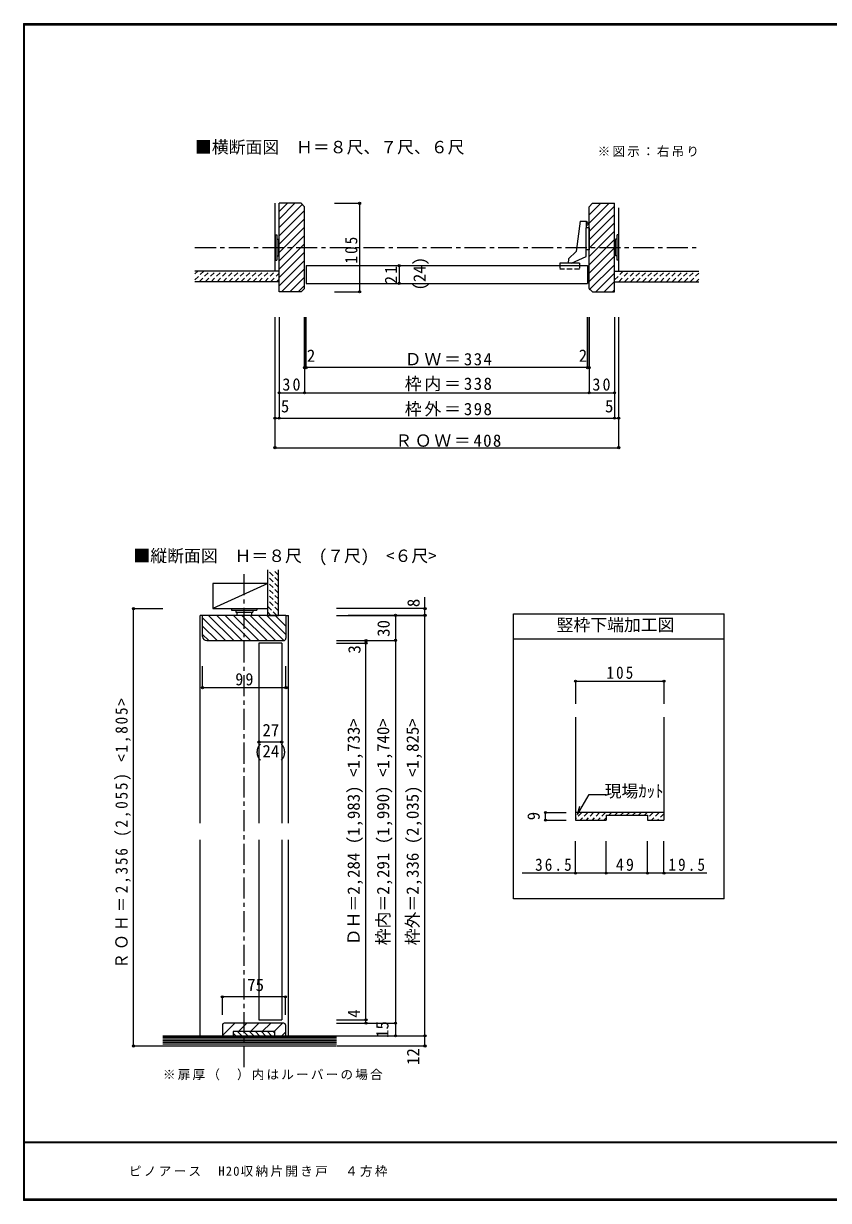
# Model space of a CAD drawing. Units: millimetres at full size, sheet at 1:5. Extents: x -973 to 977, y -718 to 696.
# Drawn here: x -973 to -18, y -701 to 696 of the extents above; entities that cross this region are included whole.
import ezdxf
from ezdxf.enums import TextEntityAlignment as Align

# ---------------------------------------------------------------- set-up
doc = ezdxf.new("R2010")
doc.units = ezdxf.units.MM
doc.header["$LTSCALE"] = 5
doc.header["$PDMODE"] = 32
doc.header["$PDSIZE"] = 2.5
doc.linetypes.add('CHAIN1', pattern=[8, 5, -1, 1, -1])
doc.linetypes.add('DASHED1', pattern=[1.8, 1.2, -0.6])
for name, color, linetype in [('0-0_補助線', 4, 'Continuous'), ('0-1_通り芯', 4, 'CHAIN1'), ('0-3_仕上げ', 2, 'Continuous'), ('0-4_枠', 3, 'Continuous'), ('0-6_扉', 6, 'Continuous'), ('0-7_金物', 7, 'Continuous'), ('0-A_文字', 7, 'Continuous'), ('0-B_寸法', 7, 'Continuous'), ('0-C_ハッチ', 4, 'DASHED1'), ('F-1_枠', 6, 'Continuous')]:
    doc.layers.add(name, color=color, linetype=linetype)
doc.styles.add('ＭＳ ゴシック', font='')
doc.styles.get('ＭＳ ゴシック').set_extended_font_data('MS Gothic')

msp = doc.modelspace()

# ---------------------------------------------------------------- linework, layer by layer
at = {"layer": '0-0_補助線', "color": 3}
for p, q in [((-391.84, -4.5), (-141.84, -4.5)), ((-391.84, -343.005), (-391.84, -4.5)), ((-141.84, -343.005), (-141.84, -4.5)), ((-391.84, -34.5), (-141.84, -34.5)), ((-318.156, -127.109), (-318.156, -249.475)), ((-213.156, -127.109), (-213.156, -249.475)), ((-213.156, -240.475), (-318.156, -240.475)), ((-318.156, -249.475), (-281.656, -249.475)), ((-281.656, -243.775), (-281.656, -249.475)), ((-281.656, -243.775), (-232.656, -243.775)), ((-232.656, -243.775), (-232.656, -249.475)), ((-232.656, -249.475), (-213.156, -249.475)), ((-141.84, -343.005), (-391.84, -343.005))]:
    msp.add_line(p, q, dxfattribs=at)
at = {"layer": '0-0_補助線'}
for p, q in [((-318.156, -84.488), (-213.156, -84.488)), ((-318.156, -84.488), (-318.156, -111.621)), ((-213.156, -84.488), (-213.156, -111.621)), ((-353.73, -249.475), (-353.73, -240.475)), ((-353.73, -240.475), (-329.267, -240.475)), ((-353.73, -249.475), (-329.267, -249.475)), ((-318.156, -312.324), (-318.156, -274.565)), ((-281.656, -312.324), (-281.656, -274.565)), ((-232.656, -312.324), (-232.656, -274.565)), ((-213.156, -312.324), (-213.156, -274.565)), ((-281.656, -312.324), (-381.423, -312.324)), ((-232.656, -312.324), (-281.656, -312.324)), ((-162.234, -312.324), (-232.656, -312.324))]:
    msp.add_line(p, q, dxfattribs=at)
at = {"layer": '0-0_補助線', "color": 7}
for p, q in [((-315.654, -242.758), (-302.087, -219.258)), ((-302.087, -219.258), (-281.737, -219.258)), ((-315.654, -242.758), (-313.066, -233.099))]:
    msp.add_line(p, q, dxfattribs=at)
at = {"layer": '0-0_補助線', "linetype": 'DASHED1'}
for p, q in [((-310.723, -240.475), (-318.156, -247.907)), ((-303.652, -240.475), (-312.652, -249.475)), ((-296.581, -240.475), (-305.581, -249.475)), ((-289.51, -240.475), (-298.51, -249.475)), ((-282.439, -240.475), (-291.439, -249.475)), ((-281.656, -246.762), (-284.368, -249.475)), ((-275.368, -240.475), (-278.668, -243.775)), ((-268.297, -240.475), (-271.597, -243.775)), ((-261.226, -240.475), (-264.526, -243.775)), ((-254.155, -240.475), (-257.455, -243.775)), ((-247.084, -240.475), (-250.384, -243.775)), ((-240.013, -240.475), (-243.313, -243.775)), ((-232.942, -240.475), (-236.242, -243.775)), ((-225.871, -240.475), (-232.656, -247.26)), ((-218.8, -240.475), (-227.8, -249.475)), ((-213.156, -241.902), (-220.728, -249.475))]:
    msp.add_line(p, q, dxfattribs=at)
at = {"layer": '0-0_補助線', "color": 7}
for p in [(-318.156, -84.488), (-213.156, -84.488), (-353.73, -240.475), (-353.73, -249.475), (-318.156, -312.324), (-281.656, -312.324), (-232.656, -312.324), (-213.156, -312.324)]:
    msp.add_point(p, dxfattribs=at)
at = {"layer": '0-1_通り芯'}
for p, q in [((-769.84, 430), (-171.84, 430)), ((-711.34, -542.5), (-711.34, 47.5))]:
    msp.add_line(p, q, dxfattribs=at)
at = {"layer": '0-3_仕上げ', "color": 3}
for p, q in [((-674.84, 402), (-674.84, 482.749)), ((-266.84, 402), (-266.84, 477.313))]:
    msp.add_line(p, q, dxfattribs=at)
at = {"layer": '0-3_仕上げ'}
for p, q in [((-669.84, 402), (-769.84, 402)), ((-271.84, 402), (-171.84, 402)), ((-669.84, 389.5), (-769.84, 389.5)), ((-271.84, 389.5), (-171.84, 389.5)), ((-683.34, -6.5), (-683.34, 47.5)), ((-670.84, -6.5), (-670.84, 47.5)), ((-683.34, -6.5), (-670.84, -6.5)), ((-807.84, -505.5), (-601.84, -505.5)), ((-807.84, -517.5), (-601.84, -517.5))]:
    msp.add_line(p, q, dxfattribs=at)
at = {"layer": '0-3_仕上げ', "color": 4}
for p, q in [((-683.34, 31.5), (-748.678, 1.5)), ((-683.34, 31.5), (-748.678, 31.5)), ((-748.678, 31.5), (-748.678, 1.5)), ((-683.34, 1.5), (-683.34, 31.5)), ((-748.678, 1.5), (-683.34, 1.5))]:
    msp.add_line(p, q, dxfattribs=at)
at = {"layer": '0-3_仕上げ', "color": 7}
for p, q in [((-601.84, -507.5), (-807.84, -507.5)), ((-601.84, -509.5), (-807.84, -509.5)), ((-601.84, -511.5), (-807.84, -511.5)), ((-601.84, -513.5), (-807.84, -513.5)), ((-601.84, -515.5), (-807.84, -515.5))]:
    msp.add_line(p, q, dxfattribs=at)
at = {"layer": '0-4_枠'}
for p, q in [((-643.84, 482.5), (-669.84, 482.5)), ((-669.84, 377.5), (-669.84, 482.5)), ((-643.84, 482.5), (-639.84, 478.5)), ((-639.84, 381.5), (-639.84, 478.5)), ((-297.84, 482.5), (-301.84, 478.5)), ((-301.84, 381.5), (-301.84, 478.5)), ((-297.84, 482.5), (-271.84, 482.5)), ((-271.84, 377.5), (-271.84, 482.5)), ((-643.84, 377.5), (-669.84, 377.5)), ((-639.84, 381.5), (-643.84, 377.5)), ((-661.84, -6.5), (-760.84, -6.5)), ((-760.84, -31.5), (-760.84, -6.5)), ((-661.84, -6.5), (-661.84, -33.5)), ((-755.84, -36.5), (-664.84, -36.5)), ((-722.366, -490.5), (-737.366, -505.5)), ((-737.34, -492.5), (-737.34, -505.5)), ((-664.34, -490.5), (-735.34, -490.5)), ((-708.224, -490.5), (-718.224, -500.5)), ((-694.082, -490.5), (-704.082, -500.5)), ((-679.94, -490.5), (-689.94, -500.5)), ((-665.798, -490.5), (-675.798, -500.5)), ((-662.34, -501.184), (-666.656, -505.5)), ((-662.34, -492.5), (-662.34, -505.5))]:
    msp.add_line(p, q, dxfattribs=at)
at = {"layer": '0-4_枠', "color": 4}
for p, q in [((-747.84, -6.5), (-763.84, -6.5)), ((-763.84, -253), (-763.84, -6.5)), ((-661.84, -6.5), (-658.84, -6.5)), ((-658.84, -253), (-658.84, -6.5)), ((-763.84, -505.5), (-763.84, -273)), ((-658.84, -505.5), (-658.84, -273))]:
    msp.add_line(p, q, dxfattribs=at)
at = {"layer": '0-4_枠', "color": 7}
for p, q in [((-724.34, -500.5), (-724.34, -505.5)), ((-675.34, -500.5), (-724.34, -500.5)), ((-724.34, -502.491), (-721.331, -505.5)), ((-719.26, -500.5), (-714.26, -505.5)), ((-712.189, -500.5), (-707.189, -505.5)), ((-705.118, -500.5), (-700.118, -505.5)), ((-698.047, -500.5), (-693.047, -505.5)), ((-690.976, -500.5), (-685.976, -505.5)), ((-683.905, -500.5), (-678.905, -505.5)), ((-676.834, -500.5), (-675.34, -501.994)), ((-675.34, -500.5), (-675.34, -505.5))]:
    msp.add_line(p, q, dxfattribs=at)
at = {"layer": '0-4_枠'}
msp.add_lwpolyline([(-301.84, 381.5), (-297.84, 377.5), (-271.84, 377.5)], dxfattribs=at)
for centre, radius, start, end in [((-755.84, -31.5), 5, 180, 270), ((-664.84, -33.5), 3, 270, 0), ((-735.34, -492.5), 2, 90, 180), ((-664.34, -492.5), 2, 0, 90)]:
    msp.add_arc(centre, radius, start, end, dxfattribs=at)
at = {"layer": '0-6_扉'}
for p, q in [((-637.84, 408.5), (-303.84, 408.5)), ((-637.84, 408.5), (-637.84, 387.5)), ((-303.84, 408.5), (-303.84, 387.5)), ((-637.84, 387.5), (-303.84, 387.5)), ((-666.84, -39.5), (-693.84, -39.5)), ((-693.84, -39.5), (-693.84, -253)), ((-666.84, -39.5), (-666.84, -253)), ((-693.84, -273), (-693.84, -486.5)), ((-666.84, -273), (-666.84, -486.5)), ((-693.84, -486.5), (-666.84, -486.5))]:
    msp.add_line(p, q, dxfattribs=at)
at = {"layer": '0-7_金物'}
for p, q in [((-312.441, 461.242), (-317.361, 425.251)), ((-312.441, 461.242), (-305.441, 461.291)), ((-305.441, 461.291), (-305.59, 453.241)), ((-301.84, 453.241), (-305.59, 453.241)), ((-305.59, 427.341), (-305.59, 453.241)), ((-303.822, 459.603), (-305.45, 460.823)), ((-305.034, 456.572), (-303.607, 456.809)), ((-303.822, 459.603), (-303.607, 456.809)), ((-301.84, 453.241), (-301.84, 427.341)), ((-674.84, 445), (-672.84, 445)), ((-674.84, 445), (-674.84, 415)), ((-672.84, 445), (-672.84, 415)), ((-672.84, 440), (-670.84, 440)), ((-670.84, 440), (-670.84, 420)), ((-670.84, 439), (-669.84, 439)), ((-270.84, 439), (-271.84, 439)), ((-268.84, 440), (-270.84, 440)), ((-270.84, 420), (-270.84, 440)), ((-268.84, 415), (-268.84, 445)), ((-266.84, 445), (-268.84, 445)), ((-266.84, 415), (-266.84, 445)), ((-672.84, 420), (-670.84, 420)), ((-670.84, 421), (-669.84, 421)), ((-317.361, 425.251), (-326.454, 416.562)), ((-322.819, 411.5), (-305.641, 419.484)), ((-305.641, 419.484), (-305.59, 427.791)), ((-301.84, 427.341), (-305.593, 427.341)), ((-270.84, 421), (-271.84, 421)), ((-268.84, 420), (-270.84, 420)), ((-674.84, 415), (-672.84, 415)), ((-313.233, 411.5), (-336.783, 411.5)), ((-326.454, 416.562), (-326.695, 411.5)), ((-266.84, 415), (-268.84, 415)), ((-726.34, 1.5), (-726.34, -0.5)), ((-726.34, 1.5), (-696.34, 1.5)), ((-696.34, 1.5), (-696.34, -0.5)), ((-726.34, -0.5), (-696.34, -0.5)), ((-721.34, -0.5), (-721.34, -2.5)), ((-721.34, -2.5), (-701.34, -2.5)), ((-720.34, -2.5), (-720.34, -6.5)), ((-702.34, -6.5), (-702.34, -2.5)), ((-701.34, -0.5), (-701.34, -2.5))]:
    msp.add_line(p, q, dxfattribs=at)
at = {"layer": '0-7_金物', "linetype": 'DASHED1'}
for p, q in [((-336.783, 411.5), (-336.783, 404.51)), ((-313.233, 411.5), (-313.233, 404.51)), ((-313.233, 404.51), (-336.783, 404.51))]:
    msp.add_line(p, q, dxfattribs=at)
at = {"layer": '0-7_金物'}
msp.add_lwpolyline([(-305.034, 456.572), (-305.034, 457.784), (-305.502, 458.018)], dxfattribs=at)
at = {"layer": '0-B_寸法', "color": 4}
for p, q in [((-539.305, 408.5), (-527.411, 408.5)), ((-527.411, 408.5), (-527.411, 387.5)), ((-604.406, 377.5), (-574.406, 377.5)), ((-539.305, 387.5), (-527.411, 387.5)), ((-674.84, 192.5), (-674.84, 347.5)), ((-669.84, 347.5), (-669.84, 227.5)), ((-639.84, 287.5), (-639.84, 347.5)), ((-639.84, 347.5), (-639.84, 257.5)), ((-637.84, 287.5), (-637.84, 347.5)), ((-303.84, 287.5), (-303.84, 347.5)), ((-301.84, 287.5), (-301.84, 347.5)), ((-301.84, 347.5), (-301.84, 257.5)), ((-271.84, 347.5), (-271.84, 227.5)), ((-266.84, 192.5), (-266.84, 347.5)), ((-301.84, 287.5), (-639.84, 287.5)), ((-669.84, 257.5), (-271.84, 257.5)), ((-674.84, 227.5), (-266.84, 227.5)), ((-674.84, 192.5), (-266.84, 192.5)), ((-496.84, -6.5), (-496.84, 14.943)), ((-842.84, 1.5), (-807.84, 1.5)), ((-842.84, -517.5), (-842.84, 1.5)), ((-496.84, 1.5), (-601.84, 1.5)), ((-601.84, -6.5), (-496.84, -6.5)), ((-496.84, -6.5), (-587.84, -6.5)), ((-531.84, -6.5), (-531.84, -505.5)), ((-496.84, -517.5), (-496.84, -6.5)), ((-601.84, -36.5), (-566.84, -36.5)), ((-601.84, -39.5), (-566.84, -39.5)), ((-566.84, -36.174), (-531.84, -36.174)), ((-566.84, -490.5), (-566.84, -36.5)), ((-760.84, -92.331), (-760.84, -66.96)), ((-661.84, -92.331), (-661.84, -66.96)), ((-661.84, -92.331), (-760.84, -92.331)), ((-693.84, -145.929), (-693.84, -156.844)), ((-737.34, -480.583), (-737.34, -459.226)), ((-601.84, -486.5), (-566.84, -486.5)), ((-601.84, -490.5), (-531.84, -490.5)), ((-601.84, -505.5), (-496.84, -505.5)), ((-566.84, -505.5), (-531.84, -505.5)), ((-842.84, -517.5), (-807.84, -517.5)), ((-600.934, -517.5), (-496.84, -517.5))]:
    msp.add_line(p, q, dxfattribs=at)
for points in [[(-604.406, 482.5), (-574.406, 482.5), (-574.406, 377.5)], [(-666.84, -145.929), (-666.84, -156.844), (-693.84, -156.844)], [(-662.34, -480.583), (-662.34, -459.226), (-737.34, -459.226)]]:
    msp.add_lwpolyline(points, dxfattribs=at)
at = {"layer": '0-B_寸法'}
for p in [(-574.406, 482.5), (-527.411, 408.5), (-574.406, 377.5), (-527.411, 387.5), (-639.84, 287.5), (-637.84, 287.5), (-303.84, 287.5), (-301.84, 287.5), (-669.84, 257.5), (-639.84, 257.5), (-301.84, 257.5), (-271.84, 257.5), (-674.84, 227.5), (-669.84, 227.5), (-271.84, 227.5), (-266.84, 227.5), (-674.84, 192.5), (-266.84, 192.5), (-842.84, 1.5), (-496.84, 1.5), (-531.84, -6.5), (-496.84, -6.5), (-496.84, -6.5), (-566.84, -36.5), (-566.84, -39.5), (-531.84, -36.174), (-760.84, -92.331), (-661.84, -92.331), (-693.84, -156.844), (-666.84, -156.844), (-737.34, -459.226), (-662.34, -459.226), (-566.84, -486.5), (-566.84, -490.5), (-531.84, -490.5), (-531.84, -490.5), (-842.84, -517.5), (-531.84, -505.5), (-531.84, -505.5), (-496.84, -505.5), (-496.84, -505.5), (-496.84, -517.5)]:
    msp.add_point(p, dxfattribs=at)
at = {"layer": '0-C_ハッチ', "linetype": 'Continuous'}
for p, q in [((-669.84, 463.85), (-651.19, 482.5)), ((-669.84, 472.588), (-659.928, 482.5)), ((-669.84, 453.951), (-642.565, 481.225)), ((-301.84, 468.774), (-288.114, 482.5)), ((-301.84, 458.874), (-278.214, 482.5)), ((-301.84, 448.975), (-271.84, 478.975)), ((-669.84, 444.051), (-639.84, 474.051)), ((-669.84, 434.152), (-639.84, 464.152)), ((-301.84, 439.075), (-271.84, 469.075)), ((-669.84, 424.252), (-639.84, 454.252)), ((-301.84, 429.176), (-271.84, 459.176)), ((-301.84, 419.276), (-271.84, 449.276)), ((-669.84, 414.353), (-639.84, 444.353)), ((-669.84, 404.453), (-639.84, 434.453)), ((-301.84, 409.377), (-271.84, 439.377)), ((-669.84, 394.554), (-639.84, 424.554)), ((-301.84, 399.477), (-271.84, 429.477)), ((-301.84, 389.578), (-271.84, 419.578)), ((-669.84, 384.654), (-639.84, 414.654)), ((-301.84, 379.678), (-271.84, 409.678)), ((-667.095, 377.5), (-639.84, 404.755)), ((-657.195, 377.5), (-639.84, 394.855)), ((-294.119, 377.5), (-271.84, 399.779)), ((-647.296, 377.5), (-639.84, 384.956)), ((-284.219, 377.5), (-271.84, 389.879)), ((-274.32, 377.5), (-271.84, 379.98)), ((-733.568, -36.5), (-760.84, -9.228)), ((-723.669, -36.5), (-753.669, -6.5)), ((-713.769, -36.5), (-743.769, -6.5)), ((-703.87, -36.5), (-733.87, -6.5)), ((-693.97, -36.5), (-723.97, -6.5)), ((-684.071, -36.5), (-714.071, -6.5)), ((-674.171, -36.5), (-704.171, -6.5)), ((-664.272, -36.5), (-694.272, -6.5)), ((-661.84, -29.032), (-684.372, -6.5)), ((-661.84, -19.133), (-674.473, -6.5)), ((-743.468, -36.5), (-760.84, -19.128)), ((-753.367, -36.5), (-760.84, -29.027))]:
    msp.add_line(p, q, dxfattribs=at)
at = {"layer": '0-C_ハッチ'}
for p, q in [((-769.84, 398.647), (-766.488, 402)), ((-769.84, 391.576), (-759.417, 402)), ((-764.846, 389.5), (-752.346, 402)), ((-757.775, 389.5), (-745.274, 402)), ((-750.703, 389.5), (-738.203, 402)), ((-743.632, 389.5), (-731.132, 402)), ((-736.561, 389.5), (-724.061, 402)), ((-729.49, 389.5), (-716.99, 402)), ((-722.419, 389.5), (-709.919, 402)), ((-715.348, 389.5), (-702.848, 402)), ((-708.277, 389.5), (-695.777, 402)), ((-701.206, 389.5), (-688.706, 402)), ((-694.135, 389.5), (-681.635, 402)), ((-687.064, 389.5), (-674.564, 402)), ((-679.993, 389.5), (-669.84, 399.653)), ((-672.922, 389.5), (-669.84, 392.581)), ((-271.84, 391.574), (-261.414, 402)), ((-266.843, 389.5), (-254.343, 402)), ((-259.772, 389.5), (-247.272, 402)), ((-252.701, 389.5), (-240.201, 402)), ((-245.629, 389.5), (-233.129, 402)), ((-238.559, 389.5), (-226.058, 402)), ((-231.487, 389.5), (-218.987, 402)), ((-224.416, 389.5), (-211.916, 402)), ((-217.345, 389.5), (-204.845, 402)), ((-210.274, 389.5), (-197.774, 402)), ((-203.203, 389.5), (-190.703, 402)), ((-196.132, 389.5), (-183.632, 402)), ((-189.061, 389.5), (-176.561, 402)), ((-181.99, 389.5), (-171.84, 399.65)), ((-174.919, 389.5), (-171.84, 392.579)), ((-670.84, 34.16), (-683.34, 46.66)), ((-670.84, 41.231), (-677.109, 47.5)), ((-670.84, 27.089), (-683.34, 39.588)), ((-670.84, 20.018), (-683.34, 32.517)), ((-670.84, 12.946), (-683.34, 25.446)), ((-670.84, 5.875), (-683.34, 18.375)), ((-670.84, -1.196), (-683.34, 11.304)), ((-672.606, -6.5), (-683.34, 4.233)), ((-679.678, -6.5), (-683.34, -2.838))]:
    msp.add_line(p, q, dxfattribs=at)
at = {"layer": 'F-1_枠'}
for p, q in [((-973.347, 695.833), (-973.347, -700.833)), ((-973.347, 695.833), (976.653, 695.833)), ((-973.347, 695), (976.653, 695)), ((-973.347, 694.167), (976.653, 694.167)), ((-972.514, 695.833), (-972.514, -700.833)), ((976.653, -631.667), (-973.347, -631.667)), ((976.653, -632.5), (-973.347, -632.5)), ((976.653, -699.167), (-973.347, -699.167)), ((976.653, -700), (-973.347, -700)), ((976.653, -700.833), (-973.347, -700.833))]:
    msp.add_line(p, q, dxfattribs=at)

# ---------------------------------------------------------------- texts
at = {"layer": '0-0_補助線', "color": 7, "style": 'ＭＳ ゴシック'}
for s, p in [('(24)', (-491.55, 378.963)), ('9', (-356.23, -249.651))]:
    msp.add_text(s, height=14.66, rotation=90, dxfattribs=at).set_placement(p, align=Align.BOTTOM_LEFT)
for s, p in [('竪枠下端加工図', (-340.59, -29.5)), ('現場ｶｯﾄ', (-283.556, -226.758))]:
    msp.add_text(s, height=14.66, dxfattribs=at).set_placement(p, align=Align.BOTTOM_LEFT)
at = {"layer": '0-0_補助線', "color": 7, "attachment_point": 7, "style": 'ＭＳ ゴシック'}
for s, insert, char_height in [('\\T1.27;\\W0.9;105', (-281.345, -81.988), 14.66), ('\\T1.28;\\W0.9;36.5', (-366.093, -309.824), 14.66), ('\\T1.27;\\W0.95;49', (-270.281, -309.824), 14.66), ('\\T1.28;\\W0.9;19.5', (-207.834, -309.824), 14.66), ('\\T1.18;ピノアース\u3000H20収納片開き戸\u3000４方枠', (-848.363, -672.782), 11)]:
    msp.add_mtext(s, dxfattribs=dict(at, insert=insert, char_height=char_height))
at = {"layer": '0-A_文字', "style": 'ＭＳ ゴシック'}
for s, p in [('■横断面図\u3000Ｈ＝８尺、７尺、６尺', (-769.84, 537.5)), ('■縦断面図\u3000Ｈ＝８尺\u3000(７尺)\u3000<６尺>', (-842.84, 52.5))]:
    msp.add_text(s, height=14.66, dxfattribs=at).set_placement(p, align=Align.BOTTOM_LEFT)
for s, p in [('ＤＨ＝2,284 (1,983) <1,733>', (-569.84, -398)), ('枠内＝2,291 (1,990) <1,740>', (-534.84, -398)), ('枠外＝2,336 (2,035) <1,825>', (-499.84, -398))]:
    msp.add_text(s, height=14.66, rotation=90, dxfattribs=at).set_placement(p, align=Align.BOTTOM_LEFT)
at = {"layer": '0-A_文字', "insert": (-845.84, -425.5), "char_height": 14.66, "attachment_point": 7, "rotation": 90, "style": 'ＭＳ ゴシック'}
msp.add_mtext('\\T1.24;\\W0.9;ＲＯＨ＝2,356\\~(2,055)\\~<1,805>', dxfattribs=at)
at = {"layer": '0-A_文字', "insert": (-807.84, -558.279), "char_height": 11, "attachment_point": 7, "style": 'ＭＳ ゴシック'}
msp.add_mtext('\\T1.17;※扉厚（\u3000）内はルーバーの場合', dxfattribs=at)
at = {"layer": '0-B_寸法', "style": 'ＭＳ ゴシック'}
for s, p in [('2', (-636.979, 290)), ('2', (-314.281, 290)), ('5', (-667.891, 230)), ('5', (-283.107, 230)), ('27', (-689.715, -154.344)), ('(24)', (-699.715, -179.344)), ('75', (-707.84, -456.726))]:
    msp.add_text(s, height=14.66, dxfattribs=at).set_placement(p, align=Align.BOTTOM_LEFT)
for s, p in [('8', (-498.768, 3.294)), ('30', (-534.34, -31.962)), ('3', (-568.95, -51.866)), ('4', (-569.418, -484.059)), ('15', (-535.765, -507.994)), ('12', (-499.297, -540.037))]:
    msp.add_text(s, height=14.66, rotation=90, dxfattribs=at).set_placement(p, align=Align.BOTTOM_LEFT)
at = {"layer": '0-B_寸法', "attachment_point": 7, "style": 'ＭＳ ゴシック'}
for s, insert, char_height in [('\\T1.17;※図示：右吊り', (-291.84, 537.5), 11), ('\\T1.17;ＤＷ＝334', (-520.84, 290), 14.66), ('\\T1.27;\\W0.95;30', (-666.09, 260), 14.66), ('\\T1.17;枠内＝338', (-520.84, 259.5), 14.66), ('\\T1.27;\\W0.95;30', (-298.09, 260), 14.66), ('\\T1.17;枠外＝398', (-520.84, 229.5), 14.66), ('\\T1.16;ＲＯＷ＝408', (-532.09, 193.37), 14.66), ('\\T1.27;\\W0.95;99', (-721.965, -89.831), 14.66)]:
    msp.add_mtext(s, dxfattribs=dict(at, insert=insert, char_height=char_height))
at = {"layer": '0-B_寸法', "char_height": 14.66, "attachment_point": 7, "rotation": 90, "style": 'ＭＳ ゴシック'}
for s, insert in [('\\T1.27;\\W0.9;105', (-576.906, 411)), ('\\T1.27;\\W0.95;21', (-529.911, 386.75))]:
    msp.add_mtext(s, dxfattribs=dict(at, insert=insert))

doc.saveas('drawing.dxf')
